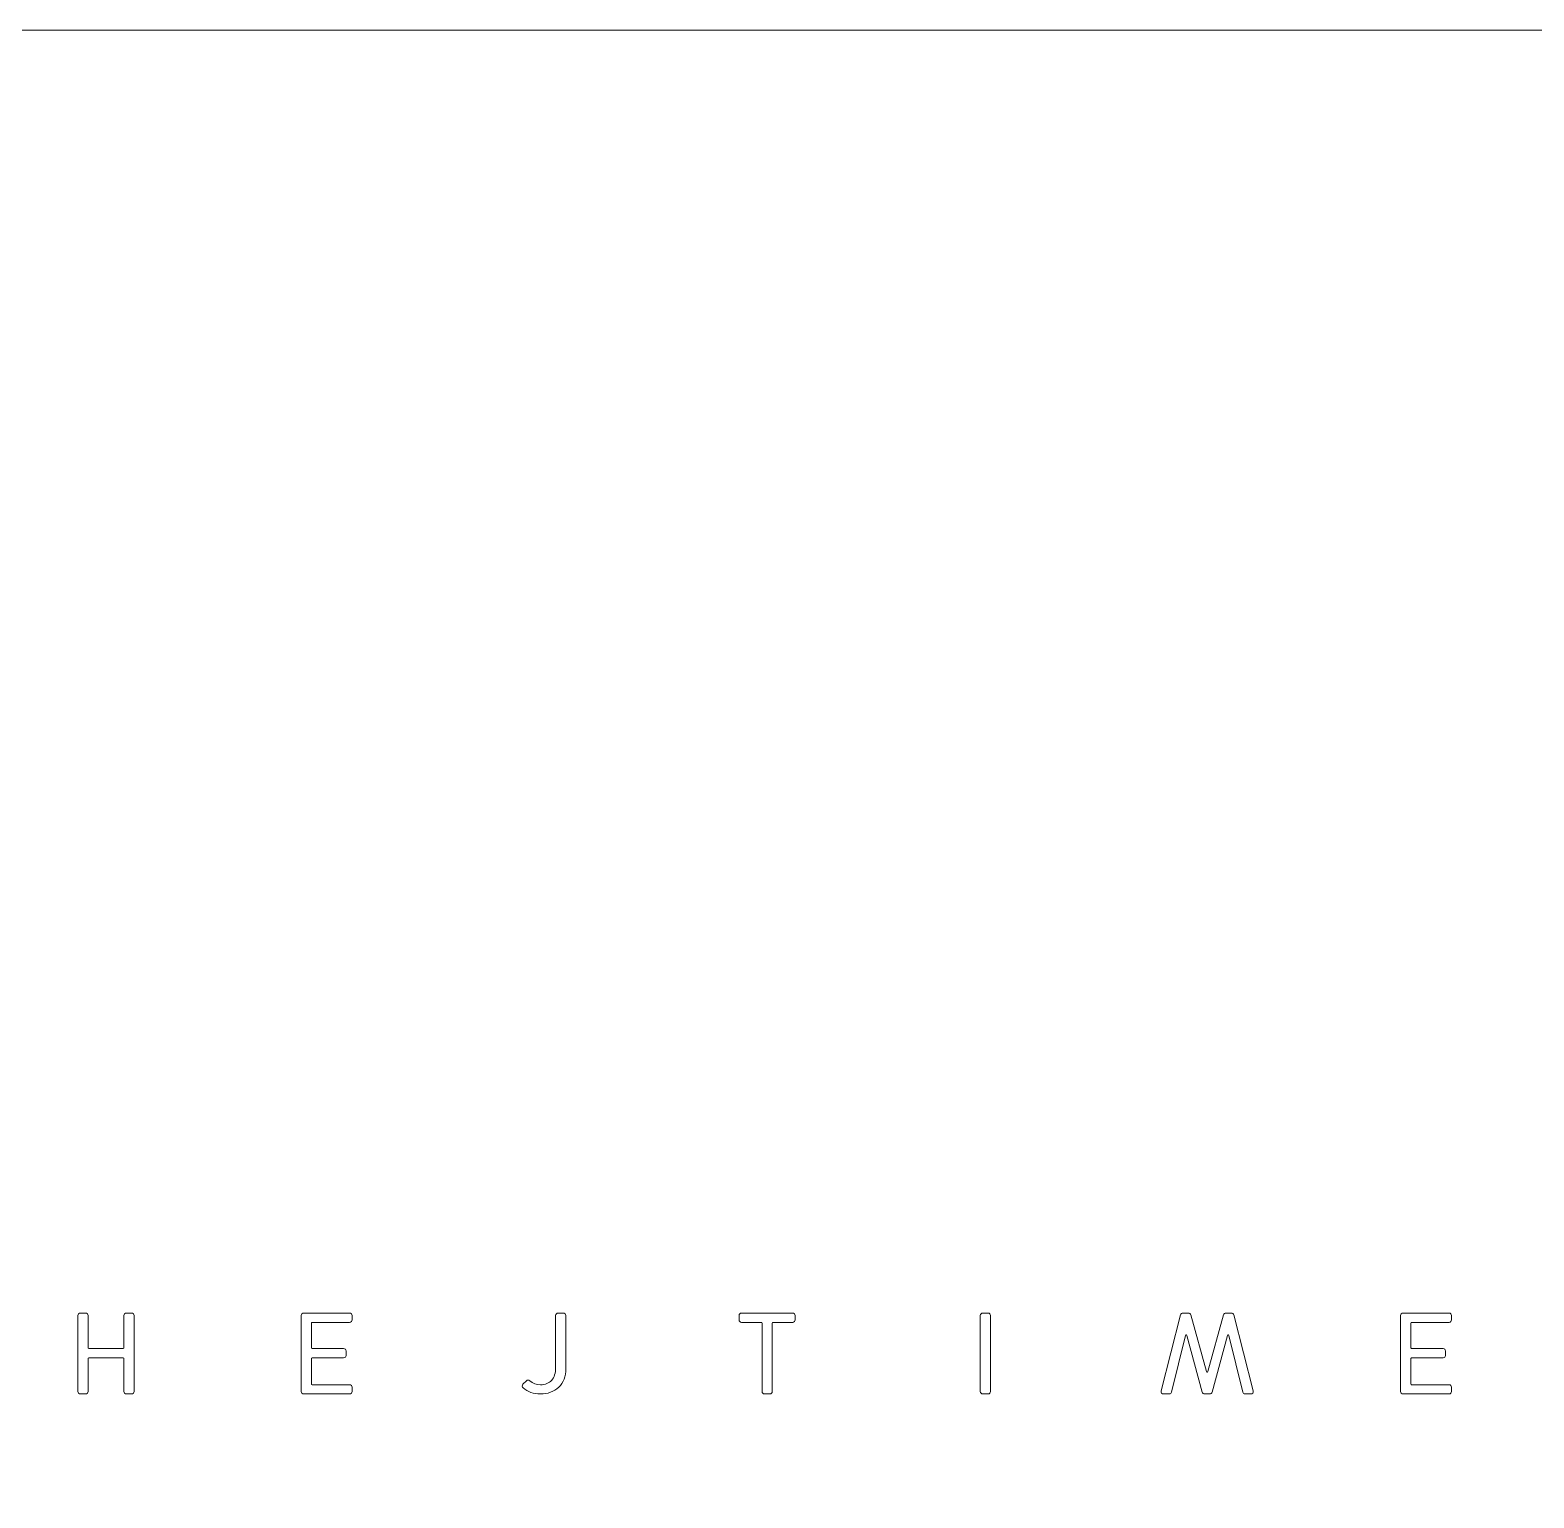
# Model space of a CAD drawing. Header units: millimetres. Extents: x -160 to 740, y -160 to 740.
# Drawn here: x 62.2 to 290.2, y 517.7 to 740.2 of the extents above; entities that cross this region are included whole.
import ezdxf

# ---------------------------------------------------------------- set-up
doc = ezdxf.new("R2010")
doc.units = ezdxf.units.MM
doc.header["$MEASUREMENT"] = 0
doc.layers.add('Layer 1', color=7, linetype='Continuous', lineweight=0)

msp = doc.modelspace()

# ---------------------------------------------------------------- linework, layer by layer
at = {"layer": 'Layer 1', "color": 18, "lineweight": 9, "true_color": 0x000000}
msp.add_lwpolyline([(740.16, -159.84), (-159.84, -159.84), (-159.84, 740.16), (740.16, 740.16)], close=True, dxfattribs=at)
at = {"layer": 'Layer 1', "color": 250, "lineweight": 9, "true_color": 0x231f20}
for points, knots in [([(77.64, 533.48), (77.64, 533.48), (76.83, 533.48), (76.83, 533.48), (76.63, 533.48), (76.46, 533.65), (76.46, 533.85), (76.46, 533.85), (76.46, 538.85), (76.46, 538.85), (76.46, 538.91), (76.41, 538.96), (76.36, 538.96), (76.36, 538.96), (71.13, 538.96), (71.13, 538.96), (71.08, 538.96), (71.03, 538.91), (71.03, 538.85), (71.03, 538.85), (71.03, 533.85), (71.03, 533.85), (71.03, 533.65), (70.86, 533.48), (70.66, 533.48), (70.66, 533.48), (69.85, 533.48), (69.85, 533.48), (69.65, 533.48), (69.48, 533.65), (69.48, 533.85), (69.48, 533.85), (69.48, 545.38), (69.48, 545.38), (69.48, 545.58), (69.65, 545.74), (69.85, 545.74), (69.85, 545.74), (70.66, 545.74), (70.66, 545.74), (70.86, 545.74), (71.03, 545.58), (71.03, 545.38), (71.03, 545.38), (71.03, 540.47), (71.03, 540.47), (71.03, 540.42), (71.08, 540.37), (71.13, 540.37), (71.13, 540.37), (76.36, 540.37), (76.36, 540.37), (76.41, 540.37), (76.46, 540.42), (76.46, 540.47), (76.46, 540.47), (76.46, 545.38), (76.46, 545.38), (76.46, 545.58), (76.63, 545.74), (76.83, 545.74), (76.83, 545.74), (77.64, 545.74), (77.64, 545.74), (77.84, 545.74), (78.01, 545.58), (78.01, 545.38), (78.01, 545.38), (78.01, 533.85), (78.01, 533.85), (78.01, 533.65), (77.84, 533.48), (77.64, 533.48)], [0, 0, 0, 0, 1, 1, 1, 2, 2, 2, 3, 3, 3, 4, 4, 4, 5, 5, 5, 6, 6, 6, 7, 7, 7, 8, 8, 8, 9, 9, 9, 10, 10, 10, 11, 11, 11, 12, 12, 12, 13, 13, 13, 14, 14, 14, 15, 15, 15, 16, 16, 16, 17, 17, 17, 18, 18, 18, 19, 19, 19, 20, 20, 20, 21, 21, 21, 22, 22, 22, 23, 23, 23, 24, 24, 24, 24]), ([(110.67, 533.48), (110.67, 533.48), (103.7, 533.48), (103.7, 533.48), (103.49, 533.48), (103.33, 533.65), (103.33, 533.85), (103.33, 533.85), (103.33, 545.38), (103.33, 545.38), (103.33, 545.58), (103.49, 545.74), (103.7, 545.74), (103.7, 545.74), (110.67, 545.74), (110.67, 545.74), (110.87, 545.74), (111.04, 545.58), (111.04, 545.38), (111.04, 545.38), (111.04, 544.7), (111.04, 544.7), (111.04, 544.5), (110.87, 544.33), (110.67, 544.33), (110.67, 544.33), (104.98, 544.33), (104.98, 544.33), (104.92, 544.33), (104.87, 544.29), (104.87, 544.23), (104.87, 544.23), (104.87, 540.47), (104.87, 540.47), (104.87, 540.42), (104.92, 540.37), (104.98, 540.37), (104.98, 540.37), (109.76, 540.37), (109.76, 540.37), (109.96, 540.37), (110.13, 540.2), (110.13, 540), (110.13, 540), (110.13, 539.33), (110.13, 539.33), (110.13, 539.12), (109.96, 538.96), (109.76, 538.96), (109.76, 538.96), (104.98, 538.96), (104.98, 538.96), (104.92, 538.96), (104.87, 538.91), (104.87, 538.85), (104.87, 538.85), (104.87, 535), (104.87, 535), (104.87, 534.94), (104.92, 534.89), (104.98, 534.89), (104.98, 534.89), (110.67, 534.89), (110.67, 534.89), (110.87, 534.89), (111.04, 534.73), (111.04, 534.52), (111.04, 534.52), (111.04, 533.85), (111.04, 533.85), (111.04, 533.65), (110.87, 533.48), (110.67, 533.48)], [0, 0, 0, 0, 1, 1, 1, 2, 2, 2, 3, 3, 3, 4, 4, 4, 5, 5, 5, 6, 6, 6, 7, 7, 7, 8, 8, 8, 9, 9, 9, 10, 10, 10, 11, 11, 11, 12, 12, 12, 13, 13, 13, 14, 14, 14, 15, 15, 15, 16, 16, 16, 17, 17, 17, 18, 18, 18, 19, 19, 19, 20, 20, 20, 21, 21, 21, 22, 22, 22, 23, 23, 23, 24, 24, 24, 24]), ([(139.58, 533.48), (138.54, 533.48), (137.66, 533.79), (136.95, 534.41), (136.88, 534.48), (136.83, 534.57), (136.83, 534.67), (136.83, 534.78), (136.87, 534.88), (136.94, 534.95), (136.94, 534.95), (137.46, 535.47), (137.46, 535.47), (137.6, 535.61), (137.81, 535.61), (137.96, 535.48), (138.42, 535.08), (138.97, 534.88), (139.58, 534.88), (140.32, 534.88), (140.9, 535.11), (141.29, 535.55), (141.69, 535.99), (141.89, 536.65), (141.89, 537.49), (141.89, 537.49), (141.89, 545.38), (141.89, 545.38), (141.89, 545.58), (142.06, 545.74), (142.26, 545.74), (142.26, 545.74), (143.06, 545.74), (143.06, 545.74), (143.26, 545.74), (143.43, 545.58), (143.43, 545.38), (143.43, 545.38), (143.43, 537.32), (143.43, 537.32), (143.43, 536.15), (143.07, 535.21), (142.36, 534.52), (141.65, 533.83), (140.72, 533.48), (139.58, 533.48)], [0, 0, 0, 0, 1, 1, 1, 2, 2, 2, 3, 3, 3, 4, 4, 4, 5, 5, 5, 6, 6, 6, 7, 7, 7, 8, 8, 8, 9, 9, 9, 10, 10, 10, 11, 11, 11, 12, 12, 12, 13, 13, 13, 14, 14, 14, 15, 15, 15, 15]), ([(174.35, 533.48), (174.35, 533.48), (173.54, 533.48), (173.54, 533.48), (173.34, 533.48), (173.17, 533.65), (173.17, 533.85), (173.17, 533.85), (173.17, 544.23), (173.17, 544.23), (173.17, 544.29), (173.12, 544.33), (173.06, 544.33), (173.06, 544.33), (170.07, 544.33), (170.07, 544.33), (169.86, 544.33), (169.7, 544.5), (169.7, 544.7), (169.7, 544.7), (169.7, 545.38), (169.7, 545.38), (169.7, 545.58), (169.86, 545.74), (170.07, 545.74), (170.07, 545.74), (177.82, 545.74), (177.82, 545.74), (178.02, 545.74), (178.19, 545.58), (178.19, 545.38), (178.19, 545.38), (178.19, 544.7), (178.19, 544.7), (178.19, 544.5), (178.02, 544.33), (177.82, 544.33), (177.82, 544.33), (174.82, 544.33), (174.82, 544.33), (174.76, 544.33), (174.72, 544.29), (174.72, 544.23), (174.72, 544.23), (174.72, 533.85), (174.72, 533.85), (174.72, 533.65), (174.55, 533.48), (174.35, 533.48)], [0, 0, 0, 0, 1, 1, 1, 2, 2, 2, 3, 3, 3, 4, 4, 4, 5, 5, 5, 6, 6, 6, 7, 7, 7, 8, 8, 8, 9, 9, 9, 10, 10, 10, 11, 11, 11, 12, 12, 12, 13, 13, 13, 14, 14, 14, 15, 15, 15, 16, 16, 16, 16]), ([(207.43, 533.48), (207.43, 533.48), (206.62, 533.48), (206.62, 533.48), (206.42, 533.48), (206.25, 533.65), (206.25, 533.85), (206.25, 533.85), (206.25, 545.38), (206.25, 545.38), (206.25, 545.58), (206.42, 545.74), (206.62, 545.74), (206.62, 545.74), (207.43, 545.74), (207.43, 545.74), (207.63, 545.74), (207.8, 545.58), (207.8, 545.38), (207.8, 545.38), (207.8, 533.85), (207.8, 533.85), (207.8, 533.65), (207.63, 533.48), (207.43, 533.48)], [0, 0, 0, 0, 1, 1, 1, 2, 2, 2, 3, 3, 3, 4, 4, 4, 5, 5, 5, 6, 6, 6, 7, 7, 7, 8, 8, 8, 8]), ([(247.26, 533.48), (247.26, 533.48), (246.38, 533.48), (246.38, 533.48), (246.21, 533.48), (246.06, 533.6), (246.02, 533.76), (246.02, 533.76), (243.94, 542.36), (243.94, 542.36), (243.92, 542.44), (243.86, 542.44), (243.84, 542.44), (243.82, 542.44), (243.76, 542.43), (243.74, 542.36), (243.74, 542.36), (241.38, 533.75), (241.38, 533.75), (241.34, 533.59), (241.19, 533.48), (241.03, 533.48), (241.03, 533.48), (240.24, 533.48), (240.24, 533.48), (240.08, 533.48), (239.93, 533.59), (239.89, 533.75), (239.89, 533.75), (237.53, 542.36), (237.53, 542.36), (237.51, 542.44), (237.45, 542.44), (237.43, 542.44), (237.41, 542.44), (237.35, 542.43), (237.33, 542.36), (237.33, 542.36), (235.25, 533.76), (235.25, 533.76), (235.21, 533.6), (235.06, 533.48), (234.89, 533.48), (234.89, 533.48), (234.01, 533.48), (234.01, 533.48), (233.9, 533.48), (233.79, 533.53), (233.72, 533.62), (233.65, 533.71), (233.63, 533.83), (233.66, 533.94), (233.66, 533.94), (236.6, 545.47), (236.6, 545.47), (236.64, 545.63), (236.79, 545.74), (236.96, 545.74), (236.96, 545.74), (237.79, 545.74), (237.79, 545.74), (237.96, 545.74), (238.1, 545.63), (238.15, 545.47), (238.15, 545.47), (240.53, 536.87), (240.53, 536.87), (240.55, 536.8), (240.62, 536.79), (240.64, 536.79), (240.65, 536.79), (240.72, 536.8), (240.74, 536.87), (240.74, 536.87), (243.12, 545.47), (243.12, 545.47), (243.17, 545.63), (243.31, 545.74), (243.48, 545.74), (243.48, 545.74), (244.31, 545.74), (244.31, 545.74), (244.48, 545.74), (244.63, 545.63), (244.67, 545.47), (244.67, 545.47), (247.61, 533.94), (247.61, 533.94), (247.64, 533.83), (247.62, 533.71), (247.55, 533.62), (247.48, 533.53), (247.37, 533.48), (247.26, 533.48)], [0, 0, 0, 0, 1, 1, 1, 2, 2, 2, 3, 3, 3, 4, 4, 4, 5, 5, 5, 6, 6, 6, 7, 7, 7, 8, 8, 8, 9, 9, 9, 10, 10, 10, 11, 11, 11, 12, 12, 12, 13, 13, 13, 14, 14, 14, 15, 15, 15, 16, 16, 16, 17, 17, 17, 18, 18, 18, 19, 19, 19, 20, 20, 20, 21, 21, 21, 22, 22, 22, 23, 23, 23, 24, 24, 24, 25, 25, 25, 26, 26, 26, 27, 27, 27, 28, 28, 28, 29, 29, 29, 30, 30, 30, 31, 31, 31, 31]), ([(277.3, 533.48), (277.3, 533.48), (270.32, 533.48), (270.32, 533.48), (270.12, 533.48), (269.95, 533.65), (269.95, 533.85), (269.95, 533.85), (269.95, 545.38), (269.95, 545.38), (269.95, 545.58), (270.12, 545.74), (270.32, 545.74), (270.32, 545.74), (277.3, 545.74), (277.3, 545.74), (277.5, 545.74), (277.67, 545.58), (277.67, 545.38), (277.67, 545.38), (277.67, 544.7), (277.67, 544.7), (277.67, 544.5), (277.5, 544.33), (277.3, 544.33), (277.3, 544.33), (271.6, 544.33), (271.6, 544.33), (271.55, 544.33), (271.5, 544.29), (271.5, 544.23), (271.5, 544.23), (271.5, 540.47), (271.5, 540.47), (271.5, 540.42), (271.55, 540.37), (271.6, 540.37), (271.6, 540.37), (276.39, 540.37), (276.39, 540.37), (276.59, 540.37), (276.76, 540.2), (276.76, 540), (276.76, 540), (276.76, 539.33), (276.76, 539.33), (276.76, 539.12), (276.59, 538.96), (276.39, 538.96), (276.39, 538.96), (271.6, 538.96), (271.6, 538.96), (271.55, 538.96), (271.5, 538.91), (271.5, 538.85), (271.5, 538.85), (271.5, 535), (271.5, 535), (271.5, 534.94), (271.55, 534.89), (271.6, 534.89), (271.6, 534.89), (277.3, 534.89), (277.3, 534.89), (277.5, 534.89), (277.67, 534.73), (277.67, 534.52), (277.67, 534.52), (277.67, 533.85), (277.67, 533.85), (277.67, 533.65), (277.5, 533.48), (277.3, 533.48)], [0, 0, 0, 0, 1, 1, 1, 2, 2, 2, 3, 3, 3, 4, 4, 4, 5, 5, 5, 6, 6, 6, 7, 7, 7, 8, 8, 8, 9, 9, 9, 10, 10, 10, 11, 11, 11, 12, 12, 12, 13, 13, 13, 14, 14, 14, 15, 15, 15, 16, 16, 16, 17, 17, 17, 18, 18, 18, 19, 19, 19, 20, 20, 20, 21, 21, 21, 22, 22, 22, 23, 23, 23, 24, 24, 24, 24])]:
    msp.add_open_spline(points, degree=3, knots=knots, dxfattribs=at)

doc.saveas('drawing.dxf')
